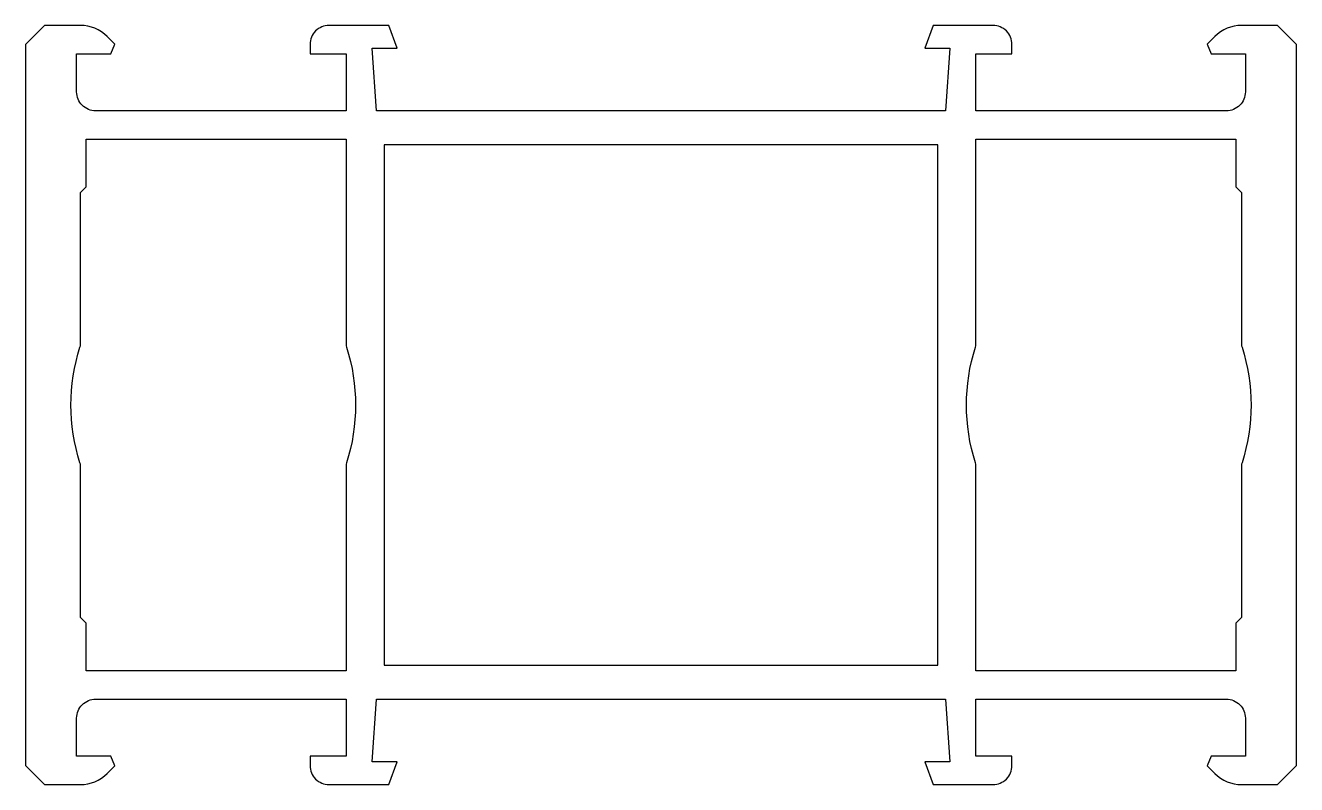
# Model space of a CAD drawing. Header units: millimetres. Extents: x 0 to 67, y 0 to 40.
import ezdxf

# ---------------------------------------------------------------- set-up
doc = ezdxf.new("R2010")
doc.units = ezdxf.units.MM

msp = doc.modelspace()

# ---------------------------------------------------------------- linework, layer by layer
for points in [[(48.5, 35.5), (18.5, 35.5), (18.279, 38.8), (19.586, 38.8), (19.149, 40), (16, 40, 0.414214), (15, 39), (15, 38.5), (16.9, 38.5), (16.9, 35.5), (3.7, 35.5, -0.414214), (2.7, 36.5), (2.7, 38.5), (4.5, 38.5), (4.712, 39.012), (4.31, 39.414, 0.198912), (2.896, 40), (1, 40), (0, 39), (0, 1), (1, 0), (2.896, 0, 0.198912), (4.31, 0.586), (4.712, 0.988), (4.5, 1.5), (2.7, 1.5), (2.7, 3.5, -0.414214), (3.7, 4.5), (16.9, 4.5), (16.9, 1.5), (15, 1.5), (15, 1, 0.414214), (16, 0), (19.149, 0), (19.586, 1.2), (18.279, 1.2), (18.5, 4.5), (48.5, 4.5), (48.721, 1.2), (47.414, 1.2), (47.851, 0), (51, 0, 0.414214), (52, 1), (52, 1.5), (50.1, 1.5), (50.1, 4.5), (63.3, 4.5, -0.414214), (64.3, 3.5), (64.3, 1.5), (62.5, 1.5), (62.288, 0.988), (62.69, 0.586, 0.198912), (64.104, 0), (66, 0), (67, 1), (67, 39), (66, 40), (64.104, 40, 0.198912), (62.69, 39.414), (62.288, 39.012), (62.5, 38.5), (64.3, 38.5), (64.3, 36.5, -0.414214), (63.3, 35.5), (50.1, 35.5), (50.1, 38.5), (52, 38.5), (52, 39, 0.414214), (51, 40), (47.851, 40), (47.414, 38.8), (48.721, 38.8), (48.5, 35.5, -0.394784)], [(16.9, 34), (16.9, 23.123), (16.924, 23.049, -0.156174), (16.924, 16.951), (16.9, 16.877), (16.9, 6), (3.2, 6), (3.2, 8.5), (2.9, 8.8), (2.9, 16.877), (2.876, 16.951, -0.156174), (2.876, 23.049), (2.9, 23.123), (2.9, 31.2), (3.2, 31.5), (3.2, 34), (16.9, 34, -0.414214)], [(48.1, 33.7), (18.9, 33.7), (18.9, 6.3), (48.1, 6.3), (48.1, 33.7, 0.414214)], [(50.1, 6), (50.1, 16.877), (50.076, 16.951, -0.156174), (50.076, 23.049), (50.1, 23.123), (50.1, 34), (63.8, 34), (63.8, 31.5), (64.1, 31.2), (64.1, 23.123), (64.124, 23.049, -0.156174), (64.124, 16.951), (64.1, 16.877), (64.1, 8.8), (63.8, 8.5), (63.8, 6), (50.1, 6, -0.414214)]]:
    msp.add_lwpolyline(points, format="xyb", close=True)

doc.saveas('drawing.dxf')
